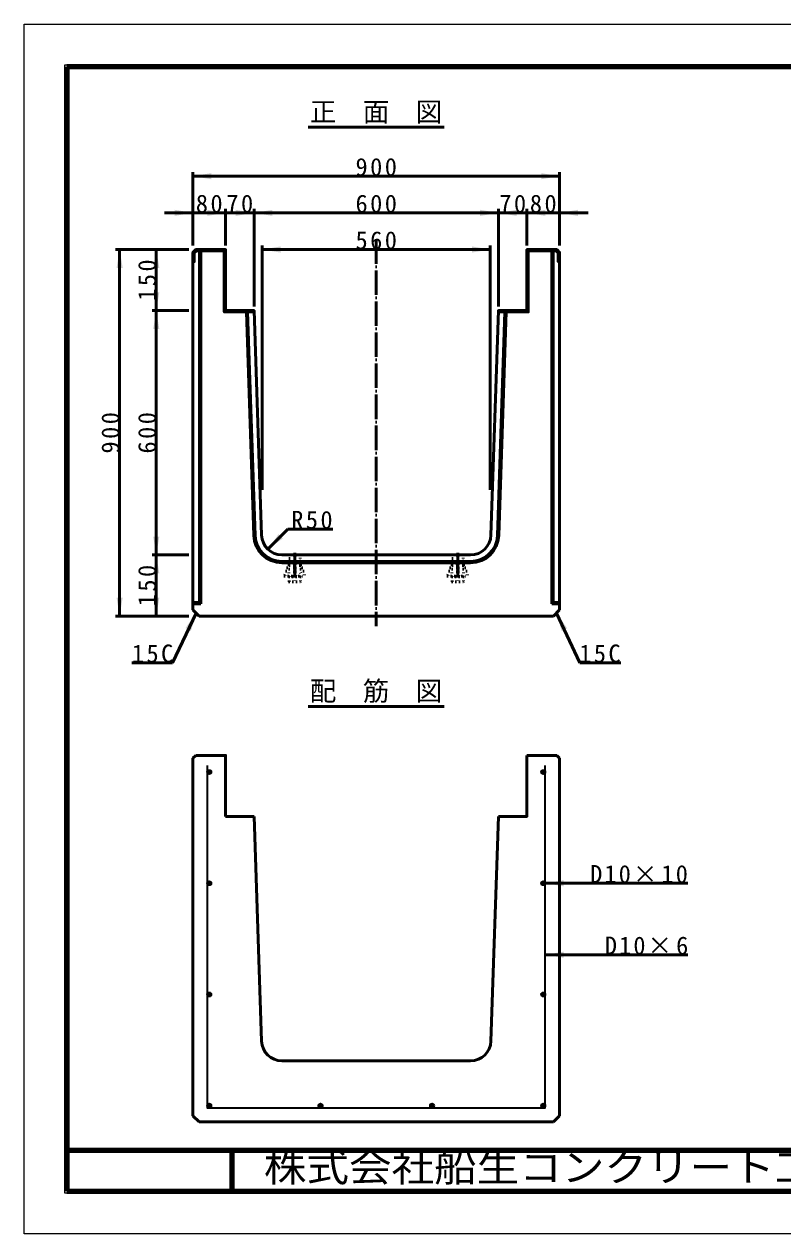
# Model space of a CAD drawing. Units: millimetres, scale not verified. Extents: x -2102 to 2102, y -1485 to 1485.
# Drawn here: x -2102 to -240, y -1485 to 1485 of the extents above; entities that cross this region are included whole.
import ezdxf
from ezdxf.enums import TextEntityAlignment as Align

# ---------------------------------------------------------------- set-up
doc = ezdxf.new("R2010")
doc.units = ezdxf.units.MM
doc.header["$LTSCALE"] = 5
doc.linetypes.add('DOTTED', pattern=[1.75, 0.25, -1.5])
doc.linetypes.add('LONG_DASHED_DOTTED', pattern=[15.25, 12, -1.5, 0.25, -1.5])
doc.layers.add('0-0_V-nasSTD', color=7, linetype='Continuous', lineweight=50)
doc.layers.add('0-1_0', color=7, linetype='Continuous', lineweight=50)
doc.styles.add('ＭＳ ゴシック', font='')
doc.styles.get('ＭＳ ゴシック').set_extended_font_data('MS Gothic')

msp = doc.modelspace()

# ---------------------------------------------------------------- linework, layer by layer
at = {"layer": '0-0_V-nasSTD', "lineweight": 100}
for p, q in [((-1997.5, 1380), (-1997.5, -1380)), ((-1997.5, -1280), (1997.5, -1280)), ((-1592.5, -1280), (-1592.5, -1380)), ((-1997.5, -1380), (1997.5, -1380))]:
    msp.add_line(p, q, dxfattribs=at)
at = {"layer": '0-0_V-nasSTD'}
for p, q in [((-1688.237, 1121.777), (-1688.237, 941.777)), ((-788.237, 1111.777), (-1688.237, 1111.777)), ((-788.237, 1121.777), (-788.237, 941.777)), ((-1688.237, 1021.777), (-1758.237, 1021.777)), ((-1608.237, 1021.777), (-1688.237, 1021.777)), ((-1608.237, 1031.777), (-1608.237, 941.777)), ((-1538.237, 1021.777), (-1608.237, 1021.777)), ((-1538.237, 1031.777), (-1538.237, 791.777)), ((-938.237, 1021.777), (-1538.237, 1021.777)), ((-938.237, 1031.777), (-938.237, 791.777)), ((-868.237, 1021.777), (-938.237, 1021.777)), ((-868.237, 1031.777), (-868.237, 941.777)), ((-788.237, 1021.777), (-868.237, 1021.777)), ((-718.237, 1021.777), (-788.237, 1021.777)), ((-1698.238, 931.777), (-1878.238, 931.777)), ((-1868.238, 931.777), (-1868.238, 31.777)), ((-1778.238, 931.777), (-1778.238, 781.777)), ((-1688.238, 924.777), (-1681.238, 931.777)), ((-1688.238, 924.777), (-1688.238, 46.777)), ((-1672.238, 928.577), (-1672.238, 64.777)), ((-1669.238, 928.577), (-1669.238, 61.777)), ((-1518.238, 941.777), (-1518.238, 341.777)), ((-1518.238, 931.777), (-958.238, 931.777)), ((-958.238, 941.777), (-958.238, 341.777)), ((-795.238, 931.777), (-868.238, 931.777)), ((-807.238, 61.777), (-807.238, 928.577)), ((-804.238, 64.777), (-804.238, 928.577)), ((-795.238, 931.777), (-788.238, 924.777)), ((-788.238, 46.777), (-788.238, 924.777)), ((-1698.238, 781.777), (-1788.238, 781.777)), ((-1778.238, 781.777), (-1778.238, 181.777)), ((-1538.238, 781.777), (-1608.238, 781.777)), ((-1557.142, 778.577), (-1538.838, 229.478)), ((-1554.14, 778.577), (-1535.84, 229.578)), ((-1538.238, 781.777), (-1519.849, 230.111)), ((-938.238, 781.777), (-956.627, 230.111)), ((-922.336, 778.577), (-940.636, 229.578)), ((-919.334, 778.577), (-937.637, 229.478)), ((-1504.638, 195.837), (-1455.141, 245.335)), ((-1455.141, 245.335), (-1345.141, 245.335)), ((-1698.238, 181.777), (-1788.238, 181.777)), ((-1778.238, 181.777), (-1778.238, 31.777)), ((-1469.877, 181.777), (-1006.599, 181.777)), ((-1469.877, 165.777), (-1006.599, 165.777)), ((-1469.877, 162.777), (-1006.599, 162.777)), ((-1688.238, 64.777), (-1672.238, 64.777)), ((-1688.238, 61.777), (-1669.238, 61.777)), ((-1672.238, 64.777), (-1669.238, 61.777)), ((-804.238, 64.777), (-807.238, 61.777)), ((-807.238, 61.777), (-788.238, 61.777)), ((-804.238, 64.777), (-788.238, 64.777)), ((-1698.238, 31.777), (-1878.238, 31.777)), ((-1738.306, -82.931), (-1680.738, 39.277)), ((-1688.238, 46.777), (-1673.238, 31.777)), ((-1673.238, 31.777), (-803.238, 31.777)), ((-803.238, 31.777), (-788.238, 46.777)), ((-738.169, -82.931), (-795.738, 39.277)), ((-1838.306, -82.931), (-1738.306, -82.931)), ((-738.169, -82.931), (-638.169, -82.931)), ((-1688.238, -317.317), (-1681.238, -310.317)), ((-1688.238, -317.317), (-1688.238, -1195.317)), ((-795.238, -310.317), (-868.238, -310.317)), ((-795.238, -310.317), (-788.238, -317.317)), ((-788.238, -1195.317), (-788.238, -317.317)), ((-1538.238, -460.317), (-1608.238, -460.317)), ((-1538.238, -460.317), (-1519.849, -1011.983)), ((-938.238, -460.317), (-956.627, -1011.983)), ((-823.238, -624.317), (-473.238, -624.317)), ((-823.238, -799.778), (-473.238, -799.778)), ((-1469.877, -1060.317), (-1006.599, -1060.317)), ((-1688.238, -1195.317), (-1673.238, -1210.317)), ((-1673.238, -1210.317), (-803.238, -1210.317)), ((-803.238, -1210.317), (-788.238, -1195.317))]:
    msp.add_line(p, q, dxfattribs=at)
at = {"layer": '0-0_V-nasSTD', "linetype": 'LONG_DASHED_DOTTED'}
for p, q in [((-1238.238, 956.777), (-1238.238, 6.777)), ((-1438.238, 186.777), (-1438.238, 110.777)), ((-1038.238, 186.777), (-1038.238, 110.777))]:
    msp.add_line(p, q, dxfattribs=at)
at = {"layer": '0-0_V-nasSTD', "linetype": 'DOTTED'}
for p, q in [((-1451.238, 181.777), (-1451.238, 155.777)), ((-1439.238, 160.11), (-1439.238, 181.777)), ((-1437.238, 160.134), (-1437.238, 181.777)), ((-1051.238, 181.777), (-1051.238, 155.777)), ((-1039.238, 160.11), (-1039.238, 181.777)), ((-1037.238, 160.134), (-1037.238, 181.777)), ((-1451.238, 166.777), (-1463.238, 129.777)), ((-1451.238, 155.777), (-1453.238, 129.777)), ((-1451.238, 155.777), (-1440.336, 155.777)), ((-1440.258, 158.147), (-1441.238, 128.277)), ((-1439.86, 159.281), (-1439.238, 160.11)), ((-1439.038, 159.51), (-1438.638, 158.977)), ((-1438.243, 158.777), (-1438.238, 158.777)), ((-1437.838, 158.983), (-1437.429, 159.546)), ((-1437.238, 160.134), (-1436.606, 159.277)), ((-1436.217, 158.156), (-1435.238, 128.277)), ((-1436.139, 155.777), (-1425.238, 155.777)), ((-1425.238, 166.777), (-1413.238, 129.777)), ((-1425.238, 155.777), (-1423.238, 129.777)), ((-1051.238, 166.777), (-1063.238, 129.777)), ((-1051.238, 155.777), (-1053.238, 129.777)), ((-1051.238, 155.777), (-1040.336, 155.777)), ((-1040.258, 158.147), (-1041.238, 128.277)), ((-1039.86, 159.281), (-1039.238, 160.11)), ((-1039.038, 159.51), (-1038.638, 158.977)), ((-1038.243, 158.777), (-1038.238, 158.777)), ((-1037.838, 158.983), (-1037.429, 159.546)), ((-1037.238, 160.134), (-1036.606, 159.277)), ((-1036.217, 158.156), (-1035.238, 128.277)), ((-1036.139, 155.777), (-1025.238, 155.777)), ((-1025.238, 166.777), (-1013.238, 129.777)), ((-1025.238, 155.777), (-1023.238, 129.777)), ((-1463.238, 129.777), (-1413.238, 129.777)), ((-1452.238, 127.777), (-1424.238, 127.777)), ((-1452.238, 127.777), (-1452.238, 116.277)), ((-1451.238, 129.777), (-1451.238, 127.777)), ((-1435.238, 128.277), (-1441.238, 128.277)), ((-1438.238, 129.777), (-1438.238, 128.277)), ((-1424.238, 127.777), (-1424.238, 116.277)), ((-1063.238, 129.777), (-1013.238, 129.777)), ((-1052.238, 127.777), (-1024.238, 127.777)), ((-1052.238, 127.777), (-1052.238, 116.277)), ((-1051.238, 129.777), (-1051.238, 127.777)), ((-1035.238, 128.277), (-1041.238, 128.277)), ((-1038.238, 129.777), (-1038.238, 128.277)), ((-1024.238, 127.777), (-1024.238, 116.277)), ((-1451.738, 115.777), (-1452.238, 116.277)), ((-1451.738, 115.777), (-1424.738, 115.777)), ((-1424.738, 115.777), (-1424.238, 116.277)), ((-1051.738, 115.777), (-1052.238, 116.277)), ((-1051.738, 115.777), (-1024.738, 115.777)), ((-1024.738, 115.777), (-1024.238, 116.277))]:
    msp.add_line(p, q, dxfattribs=at)
at = {"layer": '0-0_V-nasSTD', "lineweight": 18}
for points in [[(-2102.5, -1485), (-2102.5, 1485), (2102.5, 1485), (2102.5, -1485)], [(-2002.5, -1385), (-2002.5, 1385), (2002.5, 1385), (2002.5, -1385)]]:
    msp.add_lwpolyline(points, close=True, dxfattribs=at)
at = {"layer": '0-0_V-nasSTD', "lineweight": 100}
msp.add_lwpolyline([(1997.5, -1380), (1997.5, 1380), (-1997.5, 1380)], dxfattribs=at)
at = {"layer": '0-0_V-nasSTD'}
for points in [[(-1685.038, 901.777), (-1688.238, 901.777), (-1688.238, 924.777), (-1681.238, 931.777), (-1608.238, 931.777), (-1608.238, 781.777), (-1538.238, 781.777), (-1538.131, 778.577), (-1611.438, 778.577), (-1611.438, 928.577), (-1679.912, 928.577), (-1685.038, 923.451)], [(-791.438, 901.777), (-788.238, 901.777), (-788.238, 924.777), (-795.238, 931.777), (-868.238, 931.777), (-868.238, 781.777), (-938.238, 781.777), (-938.344, 778.577), (-865.038, 778.577), (-865.038, 928.577), (-796.563, 928.577), (-791.438, 923.451)]]:
    msp.add_lwpolyline(points, close=True, dxfattribs=at)
for points in [[(-1538.131, 778.577), (-1611.438, 778.577), (-1611.438, 928.577), (-1679.912, 928.577), (-1685.038, 923.451), (-1685.038, 901.777), (-1688.238, 901.777)], [(-1681.238, 931.777), (-1608.238, 931.777), (-1608.238, 781.777)], [(-938.344, 778.577), (-865.038, 778.577), (-865.038, 928.577), (-796.563, 928.577), (-791.438, 923.451), (-791.438, 901.777), (-788.238, 901.777)], [(-868.238, 931.777), (-868.238, 781.777), (-938.238, 781.777)], [(-1681.238, -310.317), (-1608.238, -310.317), (-1608.238, -460.317)], [(-868.238, -310.317), (-868.238, -460.317), (-938.238, -460.317)]]:
    msp.add_lwpolyline(points, dxfattribs=at)
at = {"layer": '0-0_V-nasSTD', "linetype": 'DOTTED'}
for points in [[(-1425.238, 155.777), (-1425.238, 181.777), (-1451.238, 181.777)], [(-1025.238, 155.777), (-1025.238, 181.777), (-1051.238, 181.777)], [(-1425.238, 129.777), (-1425.238, 127.777), (-1425.238, 129.777)], [(-1025.238, 129.777), (-1025.238, 127.777), (-1025.238, 129.777)]]:
    msp.add_lwpolyline(points, dxfattribs=at)
at = {"layer": '0-0_V-nasSTD', "lineweight": 35}
msp.add_lwpolyline([(-1653.238, -335.317), (-1653.238, -1175.317), (-823.238, -1175.317), (-823.238, -335.317)], dxfattribs=at)
for centre in [(-1648.238, -351.317), (-828.238, -351.317), (-1648.238, -624.317), (-828.238, -624.317), (-1648.238, -897.317), (-828.238, -897.317), (-1648.238, -1170.317), (-1375.238, -1170.317), (-1101.238, -1170.317), (-828.238, -1170.317)]:
    msp.add_circle(centre, 5, dxfattribs=at)
at = {"layer": '0-0_V-nasSTD'}
for centre, radius, start, end in [((-1469.877, 231.777), 69, 181.90915, 270), ((-1469.877, 231.777), 66, 181.90915, 270), ((-1469.877, 231.777), 50, 181.90915, 270), ((-1006.599, 231.777), 50, 270, 358.09085), ((-1006.599, 231.777), 66, 270, 358.09085), ((-1006.599, 231.777), 69, 270, 358.09085), ((-1469.877, -1010.317), 50, 181.90915, 270), ((-1006.599, -1010.317), 50, 270, 358.09085)]:
    msp.add_arc(centre, radius, start, end, dxfattribs=at)
at = {"layer": '0-0_V-nasSTD', "linetype": 'DOTTED'}
for centre, radius, start, end in [((-1438.26, 158.081), 2, 143.1301, 178.12212), ((-1438.238, 160.11), 1, 180, 216.8699), ((-1438.238, 159.277), 0.5, 216.8699, 270), ((-1438.243, 159.277), 0.5, 270, 323.99912), ((-1438.238, 160.134), 1, 323.99912, 0), ((-1438.216, 158.09), 2, 1.87788, 36.38357), ((-1038.26, 158.081), 2, 143.1301, 178.12212), ((-1038.238, 160.11), 1, 180, 216.8699), ((-1038.238, 159.277), 0.5, 216.8699, 270), ((-1038.243, 159.277), 0.5, 270, 323.99912), ((-1038.238, 160.134), 1, 323.99912, 0), ((-1038.216, 158.09), 2, 1.87788, 36.38357)]:
    msp.add_arc(centre, radius, start, end, dxfattribs=at)
at = {"layer": '0-0_V-nasSTD'}
for points in [[(-1688.237, 1111.777), (-1643.237, 1104.277), (-1643.237, 1119.277)], [(-833.237, 1104.277), (-833.237, 1119.277), (-788.237, 1111.777)], [(-1733.237, 1014.277), (-1733.237, 1029.277), (-1688.237, 1021.777)], [(-1653.237, 1014.277), (-1653.237, 1029.277), (-1608.237, 1021.777)], [(-1583.237, 1014.277), (-1583.237, 1029.277), (-1538.237, 1021.777)], [(-1538.237, 1021.777), (-1493.237, 1014.277), (-1493.237, 1029.277)], [(-983.237, 1014.277), (-983.237, 1029.277), (-938.237, 1021.777)], [(-938.237, 1021.777), (-893.237, 1014.277), (-893.237, 1029.277)], [(-868.237, 1021.777), (-823.237, 1014.277), (-823.237, 1029.277)], [(-788.237, 1021.777), (-743.237, 1014.277), (-743.237, 1029.277)], [(-1875.738, 886.777), (-1868.238, 931.777), (-1860.738, 886.777)], [(-1785.738, 886.777), (-1778.238, 931.777), (-1770.738, 886.777)], [(-1688.238, 924.777), (-1685.038, 923.451), (-1681.238, 931.777)], [(-1688.238, 901.777), (-1688.238, 924.777), (-1685.038, 923.451)], [(-1688.238, 901.777), (-1685.038, 901.777), (-1685.038, 923.451)], [(-1685.038, 923.451), (-1681.238, 931.777), (-1679.912, 928.577)], [(-1681.238, 931.777), (-1679.912, 928.577), (-1611.438, 928.577)], [(-1681.238, 931.777), (-1611.438, 928.577), (-1608.238, 931.777)], [(-1611.438, 928.577), (-1608.238, 781.777), (-1608.238, 931.777)], [(-1611.438, 778.577), (-1611.438, 928.577), (-1608.238, 781.777)], [(-1518.238, 931.777), (-1473.238, 924.277), (-1473.238, 939.277)], [(-1003.238, 924.277), (-1003.238, 939.277), (-958.238, 931.777)], [(-868.238, 781.777), (-868.238, 931.777), (-865.038, 928.577)], [(-868.238, 931.777), (-865.038, 928.577), (-795.238, 931.777)], [(-868.238, 781.777), (-865.038, 778.577), (-865.038, 928.577)], [(-865.038, 928.577), (-796.563, 928.577), (-795.238, 931.777)], [(-796.563, 928.577), (-795.238, 931.777), (-791.438, 923.451)], [(-795.238, 931.777), (-791.438, 923.451), (-788.238, 924.777)], [(-791.438, 923.451), (-788.238, 901.777), (-788.238, 924.777)], [(-791.438, 901.777), (-791.438, 923.451), (-788.238, 901.777)], [(-1785.738, 826.777), (-1778.238, 781.777), (-1770.738, 826.777)], [(-1785.738, 736.777), (-1778.238, 781.777), (-1770.738, 736.777)], [(-1611.438, 778.577), (-1608.238, 781.777), (-1538.131, 778.577)], [(-1608.238, 781.777), (-1538.238, 781.777), (-1538.131, 778.577)], [(-938.344, 778.577), (-938.238, 781.777), (-868.238, 781.777)], [(-938.344, 778.577), (-868.238, 781.777), (-865.038, 778.577)], [(-1785.738, 226.777), (-1778.238, 181.777), (-1770.738, 226.777)], [(-1504.638, 195.837), (-1478.122, 232.96), (-1467.515, 222.354)], [(-1785.738, 136.777), (-1778.238, 181.777), (-1770.738, 136.777)], [(-1875.738, 76.777), (-1868.238, 31.777), (-1860.738, 76.777)], [(-1785.738, 76.777), (-1778.238, 31.777), (-1770.738, 76.777)], [(-1706.7, 1.764), (-1693.13, -4.629), (-1680.738, 39.277)], [(-795.738, 39.277), (-783.346, -4.629), (-769.776, 1.764)], [(-1653.238, -351.317), (-1652.342, -348.461), (-1651.683, -354.941)], [(-1652.342, -348.461), (-1648.995, -346.375), (-1645.177, -347.363)], [(-1652.342, -348.461), (-1645.177, -347.363), (-1643.263, -350.811)], [(-1652.342, -348.461), (-1651.683, -354.941), (-1647.985, -356.311)], [(-1652.342, -348.461), (-1647.985, -356.311), (-1644.444, -354.574)], [(-1652.342, -348.461), (-1644.444, -354.574), (-1643.263, -350.811)], [(-833.212, -351.823), (-832.032, -348.06), (-824.134, -354.174)], [(-833.212, -351.823), (-831.298, -355.271), (-824.134, -354.174)], [(-832.032, -348.06), (-828.491, -346.324), (-824.134, -354.174)], [(-831.298, -355.271), (-827.481, -356.26), (-824.134, -354.174)], [(-828.491, -346.324), (-824.793, -347.693), (-824.134, -354.174)], [(-824.793, -347.693), (-824.134, -354.174), (-823.238, -351.317)], [(-1653.238, -624.317), (-1652.342, -621.461), (-1651.683, -627.941)], [(-1652.342, -621.461), (-1648.995, -619.375), (-1645.177, -620.363)], [(-1652.342, -621.461), (-1645.177, -620.363), (-1643.263, -623.811)], [(-1652.342, -621.461), (-1651.683, -627.941), (-1647.985, -629.311)], [(-1652.342, -621.461), (-1647.985, -629.311), (-1644.444, -627.574)], [(-1652.342, -621.461), (-1644.444, -627.574), (-1643.263, -623.811)], [(-833.212, -624.823), (-832.032, -621.06), (-824.134, -627.174)], [(-832.032, -621.06), (-828.491, -619.324), (-824.134, -627.174)], [(-828.491, -619.324), (-824.793, -620.693), (-824.134, -627.174)], [(-824.793, -620.693), (-824.134, -627.174), (-823.238, -624.317)], [(-823.238, -624.317), (-778.238, -631.817), (-778.238, -616.817)], [(-833.212, -624.823), (-831.298, -628.271), (-824.134, -627.174)], [(-831.298, -628.271), (-827.481, -629.26), (-824.134, -627.174)], [(-823.238, -799.778), (-778.238, -807.278), (-778.238, -792.278)], [(-1653.238, -897.317), (-1652.342, -894.461), (-1651.683, -900.941)], [(-1652.342, -894.461), (-1648.995, -892.375), (-1645.177, -893.363)], [(-1652.342, -894.461), (-1645.177, -893.363), (-1643.263, -896.811)], [(-1652.342, -894.461), (-1651.683, -900.941), (-1647.985, -902.311)], [(-1652.342, -894.461), (-1647.985, -902.311), (-1644.444, -900.574)], [(-1652.342, -894.461), (-1644.444, -900.574), (-1643.263, -896.811)], [(-833.212, -897.823), (-832.032, -894.06), (-824.134, -900.174)], [(-833.212, -897.823), (-831.298, -901.271), (-824.134, -900.174)], [(-832.032, -894.06), (-828.491, -892.324), (-824.134, -900.174)], [(-831.298, -901.271), (-827.481, -902.26), (-824.134, -900.174)], [(-828.491, -892.324), (-824.793, -893.693), (-824.134, -900.174)], [(-824.793, -893.693), (-824.134, -900.174), (-823.238, -897.317)], [(-1653.238, -1170.317), (-1652.727, -1168.115), (-1645.381, -1174.421)], [(-1653.238, -1170.317), (-1653.135, -1171.324), (-1645.381, -1174.421)], [(-1653.135, -1171.324), (-1652.833, -1172.289), (-1645.381, -1174.421)], [(-1652.833, -1172.289), (-1652.342, -1173.174), (-1645.381, -1174.421)], [(-1652.727, -1168.115), (-1650.664, -1165.945), (-1645.381, -1174.421)], [(-1652.342, -1173.174), (-1651.683, -1173.941), (-1645.381, -1174.421)], [(-1651.683, -1173.941), (-1650.883, -1174.56), (-1645.381, -1174.421)], [(-1650.883, -1174.56), (-1649.974, -1175.006), (-1645.381, -1174.421)], [(-1650.664, -1165.945), (-1647.732, -1165.343), (-1645.381, -1174.421)], [(-1649.974, -1175.006), (-1648.995, -1175.26), (-1645.381, -1174.421)], [(-1648.995, -1175.26), (-1648.238, -1175.317), (-1645.381, -1174.421)], [(-1647.732, -1165.343), (-1645.381, -1174.421), (-1644.981, -1166.523)], [(-1645.381, -1174.421), (-1644.981, -1166.523), (-1643.397, -1169.064)], [(-1645.381, -1174.421), (-1643.549, -1172.054), (-1643.397, -1169.064)], [(-1380.18, -1171.074), (-1379.192, -1167.257), (-1378.094, -1174.421)], [(-1379.192, -1167.257), (-1378.094, -1174.421), (-1375.744, -1165.343)], [(-1378.094, -1174.421), (-1375.744, -1165.343), (-1371.981, -1166.523)], [(-1378.094, -1174.421), (-1371.981, -1166.523), (-1370.244, -1170.064)], [(-1378.094, -1174.421), (-1371.614, -1173.762), (-1370.244, -1170.064)], [(-1378.094, -1174.421), (-1375.238, -1175.317), (-1371.614, -1173.762)], [(-1106.18, -1171.074), (-1105.192, -1167.257), (-1104.094, -1174.421)], [(-1105.192, -1167.257), (-1104.094, -1174.421), (-1101.744, -1165.343)], [(-1104.094, -1174.421), (-1101.744, -1165.343), (-1097.981, -1166.523)], [(-1104.094, -1174.421), (-1097.981, -1166.523), (-1096.244, -1170.064)], [(-1104.094, -1174.421), (-1097.614, -1173.762), (-1096.244, -1170.064)], [(-1104.094, -1174.421), (-1101.238, -1175.317), (-1097.614, -1173.762)], [(-833.212, -1169.811), (-832.032, -1167.06), (-827.231, -1175.215)], [(-833.212, -1169.811), (-832.61, -1172.744), (-827.231, -1175.215)], [(-832.61, -1172.744), (-830.44, -1174.806), (-827.231, -1175.215)], [(-832.032, -1167.06), (-829.491, -1165.477), (-827.231, -1175.215)], [(-830.44, -1174.806), (-828.238, -1175.317), (-827.231, -1175.215)], [(-829.491, -1165.477), (-827.231, -1175.215), (-826.501, -1165.628)], [(-827.231, -1175.215), (-826.501, -1165.628), (-824.134, -1167.461)], [(-827.231, -1175.215), (-824.134, -1167.461), (-823.238, -1170.317)], [(-827.231, -1175.215), (-823.295, -1171.074), (-823.238, -1170.317)], [(-827.231, -1175.215), (-823.549, -1172.054), (-823.295, -1171.074)], [(-827.231, -1175.215), (-823.995, -1172.962), (-823.549, -1172.054)], [(-827.231, -1175.215), (-824.614, -1173.762), (-823.995, -1172.962)], [(-827.231, -1175.215), (-825.381, -1174.421), (-824.614, -1173.762)], [(-827.231, -1175.215), (-826.266, -1174.912), (-825.381, -1174.421)]]:
    msp.add_solid(points, dxfattribs=at)
at = {"layer": '0-1_0'}
for p, q in [((-1405.237, 1231.777), (-1071.237, 1231.777)), ((-1405.238, -190.317), (-1071.238, -190.317))]:
    msp.add_line(p, q, dxfattribs=at)

# ---------------------------------------------------------------- texts
at = {"layer": '0-0_V-nasSTD', "style": 'ＭＳ ゴシック'}
for s, p in [('正\u3000面\u3000図', (-1401.241, 1231.777)), ('配\u3000筋\u3000図', (-1401.242, -190.317))]:
    msp.add_text(s, height=47.65, dxfattribs=at).set_placement(p, align=Align.BOTTOM_LEFT)
at = {"layer": '0-0_V-nasSTD', "style": 'ＭＳ ゴシック', "width": 1.1}
msp.add_text('株式会社船生コンクリート工業', height=69.65, dxfattribs=at).set_placement((-1514.221, -1377.45), align=Align.BOTTOM_LEFT)
at = {"layer": '0-0_V-nasSTD', "char_height": 43.99, "attachment_point": 7, "style": 'ＭＳ ゴシック'}
for s, insert in [('\\T1.2;900', (-1289.225, 1111.777)), ('\\T1.2;80', (-1681.237, 1021.777)), ('\\T1.2;70', (-1606.237, 1021.777)), ('\\T1.2;600', (-1289.225, 1021.777)), ('\\T1.2;70', (-936.237, 1021.777)), ('\\T1.2;80', (-861.237, 1021.777)), ('\\T1.2;560', (-1289.225, 931.777)), ('\\T1.2;R50', (-1447.141, 245.335)), ('\\T1.2;15C', (-1838.306, -82.931)), ('\\T1.2;15C', (-740.169, -82.931)), ('\\T1.17;D10×10', (-713.238, -624.317)), ('\\T1.17;D10×6', (-677.238, -799.778))]:
    msp.add_mtext(s, dxfattribs=dict(at, insert=insert))
at = {"layer": '0-0_V-nasSTD', "char_height": 43.99, "attachment_point": 7, "rotation": 90, "style": 'ＭＳ ゴシック'}
for s, insert in [('\\T1.2;150', (-1778.238, 805.79)), ('\\T1.2;900', (-1868.238, 430.79)), ('\\T1.2;600', (-1778.238, 430.79)), ('\\T1.2;150', (-1778.238, 55.79))]:
    msp.add_mtext(s, dxfattribs=dict(at, insert=insert))

doc.saveas('drawing.dxf')
